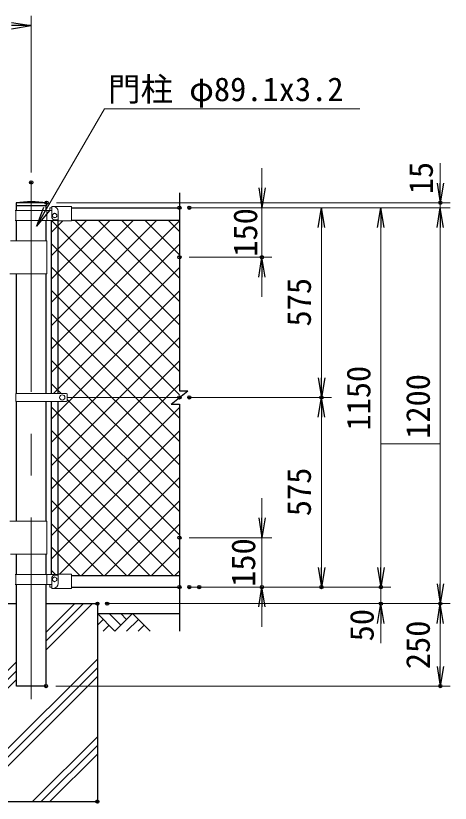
# Model space of a CAD drawing. Units: millimetres, scale not verified. Extents: x -6300 to 6300, y -4455 to 4455.
# Drawn here: x -506 to 809, y -1863 to 524 of the extents above; entities that cross this region are included whole.
import ezdxf
from ezdxf.enums import TextEntityAlignment as Align

# ---------------------------------------------------------------- set-up
doc = ezdxf.new("R2010")
doc.units = ezdxf.units.MM
doc.header["$LTSCALE"] = 20
doc.header["$PDMODE"] = 32
doc.header["$PDSIZE"] = 10
doc.linetypes.add('USER1', pattern=[50.8, 31.75, -6.35, 6.35, -6.35])
for name, color, linetype, lineweight in [('0-1_D-STR1', 1, 'Continuous', 25), ('0-2_D-BMK', 2, 'USER1', 13), ('0-3_D-STR4', 7, 'Continuous', 25), ('0-4_D-BGD', 7, 'Continuous', 25), ('0-5_D-DCR-HCH', 7, 'Continuous', 13), ('0-6_D-STR3', 3, 'Continuous', 13), ('0-7_0', 3, 'Continuous', 25), ('0-8_D-STR-DIM', 7, 'Continuous', 13), ('0-A_D-STR-TXT', 7, 'Continuous', 13), ('0-C_D-STR2', 7, 'Continuous', 13)]:
    doc.layers.add(name, color=color, linetype=linetype, lineweight=lineweight)
doc.layers.add('0-9_Defpoints', color=7, linetype='Continuous')
doc.styles.add('ＭＳ ゴシック', font='')
doc.styles.get('ＭＳ ゴシック').set_extended_font_data('MS Gothic')

# ---------------------------------------------------------------- blocks, each defined once
blk = doc.blocks.new('_Open')
at = {"layer": '0-7_0', "color": 7}
blk.add_line((-20, 3.333), (0, 0), dxfattribs=at)
blk.add_lwpolyline([(-20, -3.333), (0, 0), (-20, 0)], dxfattribs=at)

msp = doc.modelspace()

# ---------------------------------------------------------------- linework, layer by layer
at = {"layer": '0-1_D-STR1'}
for p, q in [((-413.16, -42.84), (-505.66, -42.84)), ((-505.66, -42.84), (-505.66, -51.84)), ((-413.16, -42.84), (-413.16, -51.84)), ((-413.16, -51.84), (-505.66, -51.84)), ((-503.96, -66.25), (-503.96, -51.84)), ((-414.86, -51.84), (-414.86, -66.25)), ((-337.56, -57.84), (-10.88, -57.84)), ((-503.96, -157.79), (-503.96, -96.25)), ((-414.86, -96.25), (-414.86, -157.79)), ((-398.11, -620.34), (-398.11, -96.25)), ((-379.11, -97.25), (-379.11, -620.34)), ((-337.56, -95.84), (-10.88, -95.84)), ((-503.96, -620.34), (-503.96, -257.79)), ((-414.86, -257.79), (-414.86, -620.34)), ((-35.88, -652.84), (14.12, -612.84)), ((-503.96, -1007.79), (-503.96, -645.34)), ((-414.86, -645.34), (-414.86, -1007.79)), ((-398.11, -1169.43), (-398.11, -645.34)), ((-379.11, -645.34), (-379.11, -1168.43)), ((-35.88, -652.84), (-10.88, -652.84)), ((-10.88, -652.84), (-10.88, -1341.05)), ((-503.96, -1169.43), (-503.96, -1107.79)), ((-414.86, -1107.79), (-414.86, -1169.43)), ((-337.56, -1172.02), (-10.88, -1172.02)), ((-503.96, -1507.84), (-503.96, -1199.43)), ((-414.86, -1199.43), (-414.86, -1507.84)), ((-337.56, -1207.84), (-10.88, -1207.84)), ((-414.86, -1507.84), (-503.96, -1507.84))]:
    msp.add_line(p, q, dxfattribs=at)
msp.add_lwpolyline([(-10.88, -12.24), (-10.88, -612.84), (14.12, -612.84)], dxfattribs=at)
msp.add_arc((-459.41, -397.85), 358.01, 82.57743, 97.42257, dxfattribs=at)
at = {"layer": '0-2_D-BMK'}
msp.add_line((-459.41, 19.16), (-459.41, -1547.84), dxfattribs=at)
at = {"layer": '0-3_D-STR4'}
for p, q in [((-659.41, -1257.84), (-503.96, -1257.84)), ((-414.86, -1257.84), (-259.41, -1257.84)), ((-259.41, -1257.84), (-259.41, -1857.84)), ((-659.41, -1857.84), (-259.41, -1857.84))]:
    msp.add_line(p, q, dxfattribs=at)
at = {"layer": '0-4_D-BGD'}
msp.add_line((-259.41, -1287.84), (-10.88, -1287.84), dxfattribs=at)
at = {"layer": '0-5_D-DCR-HCH'}
for p, q in [((-414.86, -1398.38), (-274.32, -1257.84)), ((-414.86, -1371.86), (-300.84, -1257.84)), ((-414.86, -1345.34), (-327.36, -1257.84)), ((-206.2, -1341.05), (-259.41, -1287.84)), ((-188.46, -1323.31), (-223.94, -1287.84)), ((-152.99, -1287.84), (-206.2, -1341.05)), ((-170.63, -1305.67), (-188.46, -1287.84)), ((-152.99, -1287.84), (-99.78, -1341.05)), ((-241.67, -1305.57), (-259.41, -1323.23)), ((-135.25, -1305.57), (-170.89, -1341.05)), ((-223.94, -1323.31), (-241.76, -1341.05)), ((-117.51, -1323.31), (-135.33, -1341.05)), ((-659.41, -1825.6), (-259.41, -1425.6)), ((-659.41, -1589.89), (-503.96, -1434.44)), ((-659.41, -1852.11), (-259.41, -1452.11)), ((-659.41, -1616.41), (-503.96, -1460.96)), ((-638.62, -1857.84), (-259.41, -1478.63)), ((-659.41, -1642.93), (-503.96, -1487.48)), ((-455.95, -1857.84), (-259.41, -1661.3)), ((-429.43, -1857.84), (-259.41, -1687.82)), ((-402.92, -1857.84), (-259.41, -1714.33))]:
    msp.add_line(p, q, dxfattribs=at)
at = {"layer": '0-6_D-STR3'}
for p, q in [((-397.56, -66.25), (-508.56, -66.25)), ((-506.26, -96.25), (-506.26, -66.25)), ((-412.56, -96.25), (-412.56, -66.25)), ((-402.81, -57.65), (-397.56, -57.65)), ((-402.81, -57.65), (-402.81, -66.25)), ((-397.56, -54.25), (-337.56, -54.25)), ((-397.56, -54.25), (-397.56, -88.55)), ((-377.56, -69.25), (-377.56, -97.25)), ((-337.56, -54.25), (-337.56, -97.25)), ((-391.86, -94.25), (-397.56, -88.55)), ((-394.9, -77.8), (-388.61, -74.16)), ((-394.9, -85.07), (-394.9, -77.8)), ((-394.9, -85.07), (-388.61, -88.71)), ((-391.86, -94.25), (-379.11, -94.25)), ((-382.31, -77.8), (-388.61, -74.16)), ((-382.31, -85.07), (-388.61, -88.71)), ((-382.31, -85.07), (-382.31, -77.8)), ((-379.11, -94.25), (-379.11, -97.25)), ((-379.11, -96.25), (-508.56, -96.25)), ((-379.11, -97.25), (-337.56, -97.25)), ((-412.56, -157.79), (-522.11, -157.79)), ((-412.56, -257.79), (-412.56, -157.79)), ((-412.56, -257.79), (-524.41, -257.79)), ((-506.26, -620.34), (-352.67, -620.34)), ((-506.26, -620.34), (-506.26, -645.34)), ((-350.67, -624.34), (-350.67, -641.34)), ((-350.67, -632.84), (-10.88, -632.84)), ((-506.26, -645.34), (-352.67, -645.34)), ((-412.56, -1007.79), (-524.41, -1007.79)), ((-412.56, -1107.79), (-412.56, -1007.79)), ((-412.56, -1107.79), (-522.11, -1107.79)), ((-379.11, -1169.43), (-508.56, -1169.43)), ((-506.26, -1169.43), (-506.26, -1199.43)), ((-412.56, -1169.43), (-412.56, -1199.43)), ((-379.11, -1168.43), (-337.56, -1168.43)), ((-379.11, -1168.43), (-379.11, -1171.43)), ((-377.56, -1196.43), (-377.56, -1168.43)), ((-337.56, -1211.43), (-337.56, -1168.43)), ((-391.86, -1171.43), (-397.56, -1177.13)), ((-397.56, -1211.43), (-397.56, -1177.13)), ((-394.9, -1180.6), (-388.61, -1176.96)), ((-394.9, -1180.6), (-394.9, -1187.87)), ((-394.9, -1187.87), (-388.61, -1191.51)), ((-391.86, -1171.43), (-379.11, -1171.43)), ((-382.31, -1180.6), (-388.61, -1176.96)), ((-382.31, -1187.87), (-388.61, -1191.51)), ((-382.31, -1180.6), (-382.31, -1187.87)), ((-397.56, -1199.43), (-508.56, -1199.43)), ((-402.81, -1208.03), (-402.81, -1199.43)), ((-402.81, -1208.03), (-397.56, -1208.03)), ((-397.56, -1211.43), (-337.56, -1211.43))]:
    msp.add_line(p, q, dxfattribs=at)
for centre, radius in [((-388.61, -81.44), 6.3), ((-365.67, -632.84), 8), ((-388.61, -1184.24), 6.3)]:
    msp.add_circle(centre, radius, dxfattribs=at)
for centre, radius, start, end in [((-392.56, -69.25), 15, 0, 90), ((-355.23, -624.11), 4.56, 357.20509, 55.92499), ((-355.23, -641.56), 4.56, 304.07499, 2.79491), ((-392.56, -1196.43), 15, 270, 0)]:
    msp.add_arc(centre, radius, start, end, dxfattribs=at)
at = {"layer": '0-8_D-STR-DIM'}
for p, q in [((-459.41, 49.16), (-459.41, 524.2)), ((779.12, 17.16), (779.12, 77.16)), ((239.12, 2.16), (239.12, 62.16)), ((-383.16, -42.84), (809.12, -42.84)), ((779.12, -57.84), (779.12, -42.84)), ((19.12, -57.84), (449.12, -57.84)), ((19.12, -57.84), (809.12, -57.84)), ((19.12, -57.84), (809.12, -57.84)), ((19.12, -57.84), (269.12, -57.84)), ((49.12, -57.84), (629.12, -57.84)), ((239.12, -57.84), (239.12, -207.84)), ((419.12, -117.84), (419.12, -572.84)), ((599.12, -117.84), (599.12, -1147.84)), ((779.12, -117.84), (779.12, -1197.84)), ((779.12, -117.84), (779.12, -177.84)), ((19.12, -207.84), (269.12, -207.84)), ((239.12, -267.84), (239.12, -327.84)), ((19.12, -632.84), (449.12, -632.84)), ((49.12, -632.84), (449.12, -632.84)), ((419.12, -692.84), (419.12, -1147.84)), ((599.12, -772.96), (779.12, -772.96)), ((239.12, -997.84), (239.12, -937.84)), ((19.12, -1057.84), (269.12, -1057.84)), ((239.12, -1057.84), (239.12, -1207.84)), ((599.12, -1147.84), (599.12, -1087.84)), ((19.12, -1207.84), (449.12, -1207.84)), ((19.12, -1207.84), (269.12, -1207.84)), ((49.12, -1207.84), (629.12, -1207.84)), ((79.12, -1207.84), (629.12, -1207.84)), ((599.12, -1207.84), (599.12, -1257.84)), ((-229.41, -1257.84), (629.12, -1257.84)), ((-199.41, -1257.84), (809.12, -1257.84)), ((-199.41, -1257.84), (809.12, -1257.84)), ((239.12, -1267.84), (239.12, -1327.84)), ((599.12, -1317.84), (599.12, -1377.84)), ((779.12, -1317.84), (779.12, -1447.84)), ((-384.86, -1507.84), (809.12, -1507.84))]:
    msp.add_line(p, q, dxfattribs=at)
at = {"layer": '0-9_Defpoints'}
for p in [(-459.41, 19.16), (-413.16, -42.84), (779.12, -42.84), (-10.88, -57.84), (-10.88, -57.84), (19.12, -57.84), (-10.88, -207.84), (239.12, -207.84), (-10.88, -632.84), (19.12, -632.84), (419.12, -632.84), (-10.88, -1057.84), (-10.88, -1207.84), (-10.88, -1207.84), (19.12, -1207.84), (49.12, -1207.84), (239.12, -1207.84), (419.12, -1207.84), (599.12, -1207.84), (-259.41, -1257.84), (-229.41, -1257.84), (599.12, -1257.84), (779.12, -1257.84), (-414.86, -1507.84), (779.12, -1507.84), (-259.41, -1857.84)]:
    msp.add_point(p, dxfattribs=at)
at = {"layer": '0-A_D-STR-TXT'}
msp.add_lwpolyline([(535.73, 241.88), (-238.09, 241.88), (-442.33, -111.78)], dxfattribs=at)
at = {"layer": '0-C_D-STR2'}
for p, q in [((-398.11, -202.28), (-291.67, -95.84)), ((-398.11, -272.99), (-220.96, -95.84)), ((-398.11, -343.7), (-150.25, -95.84)), ((-398.11, -414.41), (-79.53, -95.84)), ((-10.88, -483.47), (-398.11, -96.25)), ((-398.11, -131.57), (-363.79, -97.25)), ((-398.11, -485.12), (-10.88, -97.89)), ((-10.88, -412.76), (-327.8, -95.84)), ((-10.88, -342.05), (-257.09, -95.84)), ((-10.88, -271.34), (-186.38, -95.84)), ((-10.88, -200.63), (-115.67, -95.84)), ((-10.88, -129.92), (-44.96, -95.84)), ((-10.88, -554.18), (-398.11, -166.96)), ((-398.11, -555.83), (-10.88, -168.6)), ((-10.88, -624.89), (-398.11, -237.67)), ((-391.9, -620.34), (-10.88, -239.31)), ((-10.88, -695.6), (-398.11, -308.38)), ((-398.11, -697.25), (-10.88, -310.03)), ((-10.88, -766.31), (-398.11, -379.09)), ((-398.11, -767.96), (-10.88, -380.74)), ((-10.88, -837.02), (-398.11, -449.8)), ((-398.11, -838.67), (-10.88, -451.45)), ((-10.88, -907.73), (-398.11, -520.51)), ((-398.11, -909.38), (-10.88, -522.16)), ((-368.99, -620.34), (-398.11, -591.22)), ((-398.11, -980.09), (-10.88, -592.87)), ((-10.88, -978.45), (-350.67, -638.65)), ((-10.88, -1049.16), (-398.11, -661.93)), ((-398.11, -1050.8), (-10.88, -663.58)), ((-10.88, -1119.87), (-398.11, -732.64)), ((-398.11, -1121.51), (-10.88, -734.29)), ((-29.44, -1172.02), (-398.11, -803.35)), ((-374.31, -1168.43), (-10.88, -805)), ((-100.15, -1172.02), (-398.11, -874.06)), ((-307.19, -1172.02), (-10.88, -875.71)), ((-170.86, -1172.02), (-398.11, -944.77)), ((-236.48, -1172.02), (-10.88, -946.42)), ((-241.57, -1172.02), (-398.11, -1015.48)), ((-165.77, -1172.02), (-10.88, -1017.13)), ((-312.28, -1172.02), (-398.11, -1086.19)), ((-95.06, -1172.02), (-10.88, -1087.84)), ((-385.58, -1169.43), (-398.11, -1156.91)), ((-24.35, -1172.02), (-10.88, -1158.55))]:
    msp.add_line(p, q, dxfattribs=at)

# ---------------------------------------------------------------- block references
at = {"layer": '0-8_D-STR-DIM', "xscale": 3, "yscale": 3}
msp.add_blockref('_Open', (-459.41, 494.2), dxfattribs=at)
for p, rotation in [((239.12, -57.84), 270), ((779.12, -42.84), 270), ((419.12, -57.84), 90), ((599.12, -57.84), 90), ((779.12, -57.84), 90), ((779.12, -57.84), 90), ((239.12, -207.84), 90), ((419.12, -632.84), 270), ((419.12, -632.84), 90), ((239.12, -1057.84), 270), ((419.12, -1207.84), 270), ((599.12, -1207.84), 270), ((599.12, -1207.84), 270), ((239.12, -1207.84), 90), ((779.12, -1257.84), 270), ((599.12, -1257.84), 90), ((779.12, -1257.84), 90), ((779.12, -1507.84), 270)]:
    msp.add_blockref('_Open', p, dxfattribs=dict(at, rotation=rotation))
at = {"layer": '0-A_D-STR-TXT', "xscale": 3, "yscale": 3, "rotation": 239.9931}
msp.add_blockref('_Open', (-443.33, -113.51), dxfattribs=at)

# ---------------------------------------------------------------- texts
at = {"layer": '0-8_D-STR-DIM', "style": 'ＭＳ ゴシック'}
for s, p in [('15', (778.13, -16.92)), ('150', (246.31, -206.13)), ('575', (409, -417.67)), ('1150', (589, -733.19)), ('1200', (769, -758.19)), ('575', (409, -992.67)), ('150', (240.33, -1206.81)), ('50', (599.05, -1372.05)), ('250', (769, -1456.34))]:
    msp.add_text(s, height=72.14, rotation=90, dxfattribs=at).set_placement(p, align=Align.BOTTOM_LEFT)
at = {"layer": '0-A_D-STR-TXT', "style": 'ＭＳ ゴシック'}
msp.add_text('門柱 φ89.1x3.2', height=72.14, dxfattribs=at).set_placement((-227, 243.71), align=Align.BOTTOM_LEFT)

doc.saveas('drawing.dxf')
